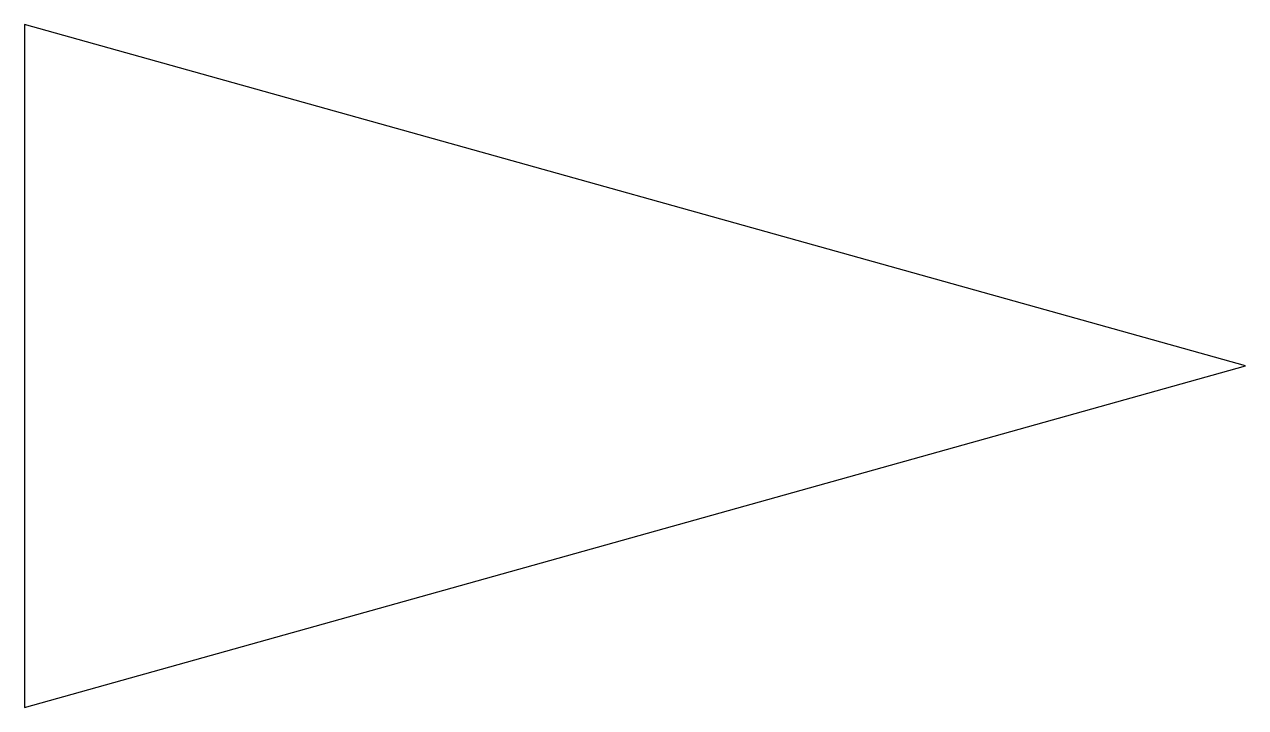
# Model space of a CAD drawing. Header units: millimetres. Extents: x -14 to 14.1, y -7.9 to 7.9.
import ezdxf

# ---------------------------------------------------------------- set-up
doc = ezdxf.new("R2010")
doc.units = ezdxf.units.MM
doc.layers.add('PERIMETER', color=5, linetype='CONTINUOUS')

msp = doc.modelspace()

# ---------------------------------------------------------------- linework, layer by layer
at = {"layer": 'PERIMETER'}
for p, q in [((14.087, 0), (-14.02, 7.869)), ((-14.02, 7.869), (-14.02, -7.869)), ((-14.02, -7.869), (14.087, 0))]:
    msp.add_line(p, q, dxfattribs=at)

doc.saveas('drawing.dxf')
